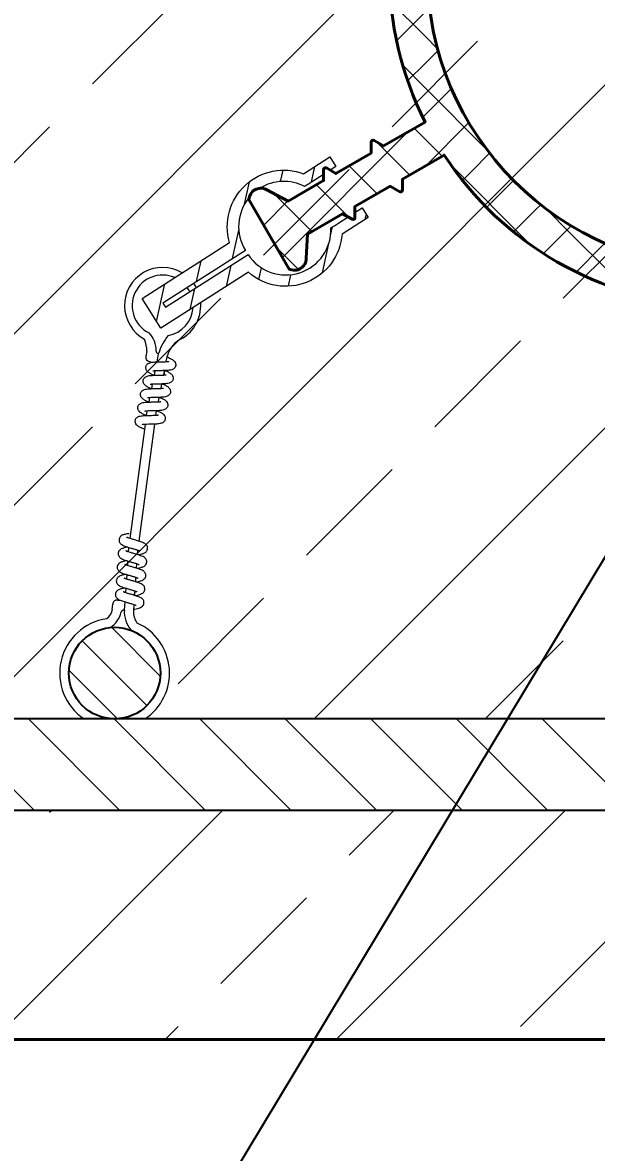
# Model space of a CAD drawing. Header units: millimetres. Extents: x 647 to 146539, y -131215 to 59.
# Drawn here: x 111976.3 to 112051.6, y -6756.7 to -6608.7 of the extents above; entities that cross this region are included whole.
import ezdxf
from ezdxf import colors
from ezdxf.entities.mleader import LeaderData, LeaderLine
from ezdxf.math import Vec2, Vec3

# ---------------------------------------------------------------- set-up
doc = ezdxf.new("R2010")
doc.units = ezdxf.units.MM
for name, color, linetype, lineweight in [('G-Cienka', 4, 'Continuous', 9), ('G-Elementy konstrukcyjne', 1, 'Continuous', 40), ('G-Kreskowanie', 9, 'Continuous', 5)]:
    doc.layers.add(name, color=color, linetype=linetype, lineweight=lineweight)
doc.layers.add('G-Prety', color=1, linetype='Continuous')
doc.styles.add('Arial-GG', font='arial.ttf')
pattern_1 = [(45, (111631.866, -6723.415), (-22.4506, 22.4506), []), (45, (111654.316, -6723.415), (-22.4506, 22.4506), [15.875, -7.9375])]

msp = doc.modelspace()

# ---------------------------------------------------------------- hatches: boundary and pattern name
at = {"layer": 'G-Kreskowanie'}
h = msp.add_hatch(dxfattribs=at)
h.set_pattern_fill('ANSI33', color=256, scale=5, style=0)
h.set_pattern_definition(pattern_1)
h.paths.add_polyline_path([(111791.99, -6503.94), (112344.53, -6503.94), (112344.53, -6699.94), (111791.99, -6699.94)])
h = msp.add_hatch(dxfattribs=at)
h.set_pattern_fill('NET', color=256, scale=1.5, angle=45)
h.set_pattern_definition([(45, (112687.5596, -9734.058), (-3.367596, 3.367596), []), (135, (112687.5596, -9734.058), (-3.367596, -3.367596), [])])
edge = h.paths.add_edge_path()
edge.add_arc((112124.84, -6639.58), 1.58, 184.2276, 295.7724, ccw=False)
edge.add_line((112123.26, -6639.69), (112123.12, -6636.42))
edge.add_line((112123.12, -6636.42), (112118.5, -6633.75))
edge.add_line((112118.5, -6633.75), (112117.25, -6634.47))
edge.add_arc((112117.13, -6634.26), 0.25, 180, 300, ccw=False)
edge.add_line((112116.88, -6634.26), (112116.88, -6632.82))
edge.add_line((112116.88, -6632.82), (112112.26, -6630.15))
edge.add_line((112112.26, -6630.15), (112111.01, -6630.87))
edge.add_arc((112110.88, -6630.65), 0.25, 180, 300, ccw=False)
edge.add_line((112110.63, -6630.65), (112110.63, -6629.21))
edge.add_line((112110.63, -6629.21), (112105.19, -6626.07))
edge.add_arc((112068.39, -6601.94), 44, 273.2572, 326.7428, ccw=False)
edge.add_line((112070.89, -6645.87), (112070.89, -6663.44))
edge.add_arc((112068.39, -6663.44), 2.5, 180, 360, ccw=False)
edge.add_line((112065.89, -6663.44), (112065.89, -6645.87))
edge.add_arc((112068.39, -6601.94), 44, 213.2572, 266.7428, ccw=False)
edge.add_line((112031.6, -6626.07), (112026.15, -6629.21))
edge.add_line((112026.15, -6629.21), (112026.15, -6630.65))
edge.add_arc((112025.9, -6630.65), 0.25, 240, 360, ccw=False)
edge.add_line((112025.78, -6630.87), (112024.53, -6630.15))
edge.add_line((112024.53, -6630.15), (112019.91, -6632.82))
edge.add_line((112019.91, -6632.82), (112019.91, -6634.26))
edge.add_arc((112019.66, -6634.26), 0.25, 240, 360, ccw=False)
edge.add_line((112019.54, -6634.47), (112018.29, -6633.75))
edge.add_line((112018.29, -6633.75), (112013.67, -6636.42))
edge.add_line((112013.67, -6636.42), (112013.53, -6639.6))
edge.add_arc((112011.95, -6639.58), 1.58, 244.2276, 359.2852, ccw=False)
edge.add_line((112011.26, -6641), (112006, -6631.88))
edge.add_arc((112007.57, -6632), 1.58, 64.2276, 175.7724, ccw=False)
edge.add_line((112008.26, -6630.57), (112011.17, -6632.09))
edge.add_line((112011.17, -6632.09), (112015.79, -6629.42))
edge.add_line((112015.79, -6629.42), (112015.79, -6627.98))
edge.add_arc((112016.04, -6627.98), 0.25, 60, 180, ccw=False)
edge.add_line((112016.16, -6627.76), (112017.41, -6628.49))
edge.add_line((112017.41, -6628.49), (112022.03, -6625.82))
edge.add_line((112022.03, -6625.82), (112022.03, -6624.38))
edge.add_arc((112022.28, -6624.38), 0.25, 60, 180, ccw=False)
edge.add_line((112022.41, -6624.16), (112023.65, -6624.88))
edge.add_line((112023.65, -6624.88), (112029.1, -6621.74))
edge.add_arc((112068.39, -6601.94), 44, 153.2572, 206.7428, ccw=False)
edge.add_line((112029.1, -6582.14), (112023.65, -6578.99))
edge.add_line((112023.65, -6578.99), (112022.41, -6579.71))
edge.add_arc((112022.28, -6579.5), 0.25, 180, 300, ccw=False)
edge.add_line((112022.03, -6579.5), (112022.03, -6578.06))
edge.add_line((112022.03, -6578.06), (112017.41, -6575.39))
edge.add_line((112017.41, -6575.39), (112016.16, -6576.11))
edge.add_arc((112016.04, -6575.89), 0.25, 180, 300, ccw=False)
edge.add_line((112015.79, -6575.89), (112015.79, -6574.45))
edge.add_line((112015.79, -6574.45), (112011.17, -6571.79))
edge.add_line((112011.17, -6571.79), (112008.35, -6573.26))
edge.add_arc((112007.57, -6571.88), 1.58, 184.2276, 299.2852, ccw=False)
edge.add_line((112006, -6571.99), (112011.26, -6562.87))
edge.add_arc((112011.95, -6564.3), 1.58, 4.2276, 115.7724, ccw=False)
edge.add_line((112013.53, -6564.18), (112013.67, -6567.46))
edge.add_line((112013.67, -6567.46), (112018.29, -6570.12))
edge.add_line((112018.29, -6570.12), (112019.54, -6569.4))
edge.add_arc((112019.66, -6569.62), 0.25, 0, 120, ccw=False)
edge.add_line((112019.91, -6569.62), (112019.91, -6571.06))
edge.add_line((112019.91, -6571.06), (112024.53, -6573.73))
edge.add_line((112024.53, -6573.73), (112025.78, -6573.01))
edge.add_arc((112025.9, -6573.22), 0.25, 0, 120, ccw=False)
edge.add_line((112026.15, -6573.22), (112026.15, -6574.66))
edge.add_line((112026.15, -6574.66), (112031.6, -6577.81))
edge.add_arc((112068.39, -6601.94), 44, 93.2572, 146.7428, ccw=False)
edge.add_line((112065.89, -6558.01), (112065.89, -6540.44))
edge.add_arc((112068.39, -6540.44), 2.5, 0, 180, ccw=False)
edge.add_line((112070.89, -6540.44), (112070.89, -6558.01))
edge.add_arc((112068.39, -6601.94), 44, 33.2572, 86.7428, ccw=False)
edge.add_line((112105.19, -6577.81), (112110.63, -6574.66))
edge.add_line((112110.63, -6574.66), (112110.63, -6573.22))
edge.add_arc((112110.88, -6573.22), 0.25, 60, 180, ccw=False)
edge.add_line((112111.01, -6573.01), (112112.26, -6573.73))
edge.add_line((112112.26, -6573.73), (112116.88, -6571.06))
edge.add_line((112116.88, -6571.06), (112116.88, -6569.62))
edge.add_arc((112117.13, -6569.62), 0.25, 60, 180, ccw=False)
edge.add_line((112117.25, -6569.4), (112118.5, -6570.12))
edge.add_line((112118.5, -6570.12), (112123.12, -6567.46))
edge.add_line((112123.12, -6567.46), (112123.26, -6564.28))
edge.add_arc((112124.84, -6564.3), 1.58, 64.2276, 179.2852, ccw=False)
edge.add_line((112125.52, -6562.87), (112130.79, -6571.99))
edge.add_arc((112129.21, -6571.88), 1.58, 244.2276, 355.7724, ccw=False)
edge.add_line((112128.53, -6573.3), (112125.62, -6571.79))
edge.add_line((112125.62, -6571.79), (112121, -6574.45))
edge.add_line((112121, -6574.45), (112121, -6575.89))
edge.add_arc((112120.75, -6575.89), 0.25, -120, 0, ccw=False)
edge.add_line((112120.63, -6576.11), (112119.38, -6575.39))
edge.add_line((112119.38, -6575.39), (112114.76, -6578.06))
edge.add_line((112114.76, -6578.06), (112114.76, -6579.5))
edge.add_arc((112114.51, -6579.5), 0.25, -120, 0, ccw=False)
edge.add_line((112114.38, -6579.71), (112113.13, -6578.99))
edge.add_line((112113.13, -6578.99), (112107.69, -6582.14))
edge.add_arc((112068.39, -6601.94), 44, -26.7428, 26.7428, ccw=False)
edge.add_line((112107.69, -6621.74), (112113.13, -6624.88))
edge.add_line((112113.13, -6624.88), (112114.38, -6624.16))
edge.add_arc((112114.51, -6624.38), 0.25, 0, 120, ccw=False)
edge.add_line((112114.76, -6624.38), (112114.76, -6625.82))
edge.add_line((112114.76, -6625.82), (112119.38, -6628.49))
edge.add_line((112119.38, -6628.49), (112120.63, -6627.76))
edge.add_arc((112120.75, -6627.98), 0.25, 0, 120, ccw=False)
edge.add_line((112121, -6627.98), (112121, -6629.42))
edge.add_line((112121, -6629.42), (112125.62, -6632.09))
edge.add_line((112125.62, -6632.09), (112128.44, -6630.62))
edge.add_arc((112129.21, -6632), 1.58, 4.2276, 119.2852, ccw=False)
edge.add_line((112130.79, -6631.88), (112125.52, -6641))
edge = h.paths.add_edge_path(flags=16)
edge.add_arc((112068.39, -6601.94), 39, -25.0222, 87.4426, ccw=False)
edge.add_arc((112068.39, -6601.94), 39, 87.4426, 334.9778, ccw=False)
h = msp.add_hatch(dxfattribs=at)
h.set_pattern_fill('ANSI31', color=256, scale=1.25, angle=32.5049)
h.set_pattern_definition([(77.50492, (110946.5733, -7264.986), (-3.874749, 0.858662), [])])
h.paths.add_polyline_path([(112016.76, -6635.6), (112017.47, -6635.15, 0.103444), (112017.64, -6635.04), (112020.57, -6633.18, 0.103435), (112020.74, -6633.07), (112020.87, -6632.98), (112021.66, -6634.23), (112018.22, -6636.43, -0.618834), (112005.95, -6641.42), (111994.46, -6648.74), (111991.99, -6644.85), (112003.47, -6637.53, -0.618834), (112013.18, -6628.52), (112016.62, -6626.32), (112017.42, -6627.57), (112017.29, -6627.65, 0.103453), (112017.12, -6627.76), (112014.19, -6629.63, 0.103444), (112014.02, -6629.74), (112013.31, -6630.19, 0.761825), (112005.54, -6638.56), (111994.71, -6645.46), (111995.07, -6646.01), (112005.89, -6639.11, 0.761825)])
at = {"layer": 'G-Kreskowanie', "linetype": 'ByBlock', "ltscale": 2}
h = msp.add_hatch(dxfattribs=at)
h.set_pattern_fill('ANSI31', color=256, scale=1.25, angle=90)
h.set_pattern_definition([(135, (108182.6277, -7715.0714), (-2.80633, -2.80633), [])])
h.paths.add_polyline_path([(111988.63, -6687.94, -0.125113), (111988.48, -6687.94, 0.766547), (111985.31, -6699.08, 1), (111991.48, -6688.79, 0.12589)])
at = {"layer": 'G-Kreskowanie'}
h = msp.add_hatch(dxfattribs=at)
h.set_pattern_fill('ANSI31', color=256, scale=2.5, angle=90, style=0)
h.set_pattern_definition([(135, (112687.56, -9734.058), (-5.61266, -5.61266), [])])
h.paths.add_polyline_path([(112344.53, -6711.94), (112344.53, -6699.94), (112071.63, -6699.94), (112060.82, -6711.94)])
h.paths.add_polyline_path([(111964.26, -6699.94), (111791.99, -6699.94), (111791.99, -6711.94), (111953.7, -6711.94)])
h.paths.add_polyline_path([(112031.55, -6699.94), (111964.26, -6699.94), (111953.7, -6711.94), (112020.52, -6711.94)])
h.paths.add_polyline_path([(112060.82, -6711.94), (112071.63, -6699.94), (112031.55, -6699.94), (112020.52, -6711.94)])
h = msp.add_hatch(dxfattribs=at)
h.set_pattern_fill('ANSI33', color=256, scale=5, style=0)
h.set_pattern_definition(pattern_1)
h.paths.add_polyline_path([(112344.53, -6711.94), (111791.99, -6711.94), (111791.99, -6741.94), (112344.53, -6741.94)])

# ---------------------------------------------------------------- linework, layer by layer
at = {"layer": 'G-Cienka'}
for p, q in [((111992.62, -6651.79), (111992.49, -6652.43)), ((111992.96, -6653.13), (111993.33, -6653.21)), ((111993.95, -6653.17), (111994.16, -6652.1)), ((111994.07, -6652.06), (111994.16, -6652.08)), ((111995.17, -6653.13), (111995.33, -6652.33)), ((111993.61, -6654.92), (111993.72, -6654.34)), ((111994.83, -6654.89), (111994.94, -6654.31)), ((111993.26, -6656.68), (111993.37, -6656.1)), ((111994.48, -6656.64), (111994.6, -6656.06)), ((111992.91, -6658.43), (111993.03, -6657.85)), ((111994.13, -6658.4), (111994.25, -6657.82)), ((111992.57, -6660.18), (111992.68, -6659.61)), ((111993.79, -6660.15), (111993.9, -6659.57)), ((111992.41, -6661.36), (111990.37, -6676.29)), ((111993.63, -6661.32), (111991.55, -6676.64)), ((111990.22, -6677.47), (111990.18, -6678.05)), ((111991.39, -6677.81), (111991.35, -6678.4)), ((111990.1, -6679.25), (111990.06, -6679.84)), ((111991.27, -6679.6), (111991.23, -6680.19)), ((111989.98, -6681.03), (111989.94, -6681.62)), ((111991.15, -6681.38), (111991.11, -6681.97)), ((111989.86, -6682.82), (111989.82, -6683.4)), ((111988.77, -6684.38), (111989.15, -6684.4)), ((111991.03, -6683.17), (111990.99, -6683.75)), ((111988.09, -6685.59), (111988.14, -6684.93)), ((111989.57, -6685.7), (111989.66, -6685.7)), ((111989.74, -6684.6), (111989.66, -6685.69)), ((111990.91, -6684.95), (111990.86, -6685.77))]:
    msp.add_line(p, q, dxfattribs=at)
for points in [[(112019.91, -6633.59), (112020.87, -6632.98), (112021.66, -6634.23), (112018.22, -6636.43, -0.618834), (112005.95, -6641.42), (111994.46, -6648.74), (111991.99, -6644.85), (112003.47, -6637.53, -0.618834), (112013.18, -6628.52), (112016.62, -6626.32), (112017.42, -6627.57), (112016.67, -6628.05)], [(112015.79, -6628.61), (112014.19, -6629.63, 0.103444), (112014.02, -6629.74), (112013.31, -6630.19, 0.265629), (112007.44, -6630.42, 0.265629)], [(112006.03, -6631.65, 0.323068), (112005.54, -6638.56), (111994.71, -6645.46), (111995.07, -6646.01), (112005.89, -6639.11, 0.761825), (112016.76, -6635.6), (112017.47, -6635.15, 0.103444), (112017.64, -6635.04), (112019.01, -6634.17)]]:
    msp.add_lwpolyline(points, format="xyb", dxfattribs=at)
for points in [[(111994.94, -6654.31), (111994.83, -6654.89)], [(111993.26, -6656.68), (111993.37, -6656.1)], [(111989.99, -6680.99), (111989.94, -6681.62)], [(111989.98, -6681.03), (111989.94, -6681.62)], [(111991.11, -6681.97), (111991.12, -6681.96)], [(111990.99, -6683.75), (111991.03, -6683.17)]]:
    msp.add_lwpolyline(points, dxfattribs=at)
for centre, radius, start, end in [((111994.69, -6645.79), 5, 59.1757, 241.5346), ((111994.69, -6645.79), 4, 66.6354, 243.5958), ((111994.69, -6645.79), 5, 28.0519, 35.5995), ((111994.69, -6645.79), 4, 26.9355, 36.3743), ((111994.69, -6645.79), 5, 293.563, 4.307), ((111994.69, -6645.79), 5, 293.563, 4.307), ((111994.69, -6645.79), 4, 280.2923, 356.3018), ((111988.59, -6651.73), 4.02, 359.1811, 22.6097), ((111990.78, -6651.56), 3.05, 356.3709, 45.6468), ((112000.9, -6654.13), 7.05, 141.2749, 163.1725), ((111999.07, -6653.47), 3.91, 127.5526, 162.9832), ((111994.12, -6651.77), 0.3, 176.3709, 258.8189), ((111993.07, -6652.55), 0.596, 168.8189, 258.8189), ((111988.73, -6684.97), 0.596, 86.173, 176.173), ((111986.26, -6685.33), 1.85, 307.2812, 352.2025), ((111989.55, -6686), 0.3, 86.173, 168.621), ((111993.24, -6685.93), 3.58, 176.173, 221.9068), ((111993.24, -6685.93), 2.38, 176.173, 216.3405), ((111988.39, -6693.94), 7.2, 98.0913, 236.4427), ((111986.26, -6685.33), 3.05, 300.4639, 348.621), ((111991.53, -6687.13), 0.3, 224.7706, 234.4749), ((111988.39, -6693.94), 7.2, 303.5573, 65.7003), ((111993.18, -6698.02), 0.3, 153.8157, 165.2122)]:
    msp.add_arc(centre, radius, start, end, dxfattribs=at)
for points, knots in [([(111993.53, -6654.92), (111993.5, -6654.91), (111993.36, -6654.85), (111993.08, -6654.71), (111992.78, -6654.53), (111992.59, -6654.31), (111992.49, -6654.11), (111992.46, -6653.9), (111992.52, -6653.67), (111992.64, -6653.49), (111992.8, -6653.36), (111993.02, -6653.26), (111993.28, -6653.21), (111993.58, -6653.18), (111993.95, -6653.16), (111994.29, -6653.16), (111994.67, -6653.15), (111994.98, -6653.15), (111995.26, -6653.13), (111995.42, -6653.11), (111995.48, -6653.1), (111995.51, -6653.1), (111995.51, -6653.09), (111995.52, -6653.09)], [0, 0, 0, 0, 0.083441, 0.487082, 0.89834, 1.158881, 1.3212, 1.565464, 1.78944, 2.004253, 2.209449, 2.413298, 2.709151, 3.005378, 3.300305, 3.83027, 4.023716, 4.446296, 4.766354, 4.864085, 4.919882, 4.944398, 4.948001, 4.948001, 4.948001, 4.948001]), ([(111995.3, -6652.52), (111995.41, -6652.57), (111995.61, -6652.66), (111995.9, -6652.82), (111996.16, -6652.99), (111996.32, -6653.18), (111996.41, -6653.4), (111996.43, -6653.61), (111996.37, -6653.83), (111996.24, -6654.01), (111996.07, -6654.13), (111995.84, -6654.23), (111995.56, -6654.27), (111995.25, -6654.3), (111994.88, -6654.31), (111994.46, -6654.32), (111994.02, -6654.33), (111993.72, -6654.34), (111993.53, -6654.36), (111993.46, -6654.37), (111993.41, -6654.38), (111993.39, -6654.38), (111993.39, -6654.38), (111993.39, -6654.38)], [0, 0, 0, 0, 0.333479, 0.729338, 0.961746, 1.273881, 1.435197, 1.673428, 1.895321, 2.109532, 2.315092, 2.523999, 2.853801, 3.164162, 3.445765, 3.963245, 4.415291, 4.767483, 4.885682, 4.962568, 5.004855, 5.01975, 5.020297, 5.020297, 5.020297, 5.020297]), ([(111995.02, -6654.31), (111995.06, -6654.33), (111995.21, -6654.39), (111995.5, -6654.54), (111995.8, -6654.73), (111995.98, -6654.94), (111996.06, -6655.14), (111996.08, -6655.34), (111996.03, -6655.57), (111995.9, -6655.75), (111995.74, -6655.88), (111995.51, -6655.97), (111995.24, -6656.02), (111994.94, -6656.05), (111994.57, -6656.07), (111994.15, -6656.07), (111993.7, -6656.08), (111993.39, -6656.1), (111993.2, -6656.11), (111993.12, -6656.12), (111993.07, -6656.13), (111993.05, -6656.14), (111993.04, -6656.14), (111993.04, -6656.14)], [0, 0, 0, 0, 0.122735, 0.524819, 0.943427, 1.189412, 1.337039, 1.576824, 1.799424, 2.014208, 2.220439, 2.42738, 2.737017, 3.039771, 3.329328, 3.853685, 4.310999, 4.670327, 4.793109, 4.874891, 4.921533, 4.939604, 4.94091, 4.94091, 4.94091, 4.94091]), ([(111993.18, -6656.68), (111993.15, -6656.67), (111993.01, -6656.6), (111992.74, -6656.47), (111992.43, -6656.28), (111992.24, -6656.07), (111992.15, -6655.87), (111992.12, -6655.65), (111992.17, -6655.43), (111992.29, -6655.24), (111992.46, -6655.11), (111992.67, -6655.02), (111992.93, -6654.96), (111993.23, -6654.94), (111993.6, -6654.92), (111993.94, -6654.91), (111994.32, -6654.91), (111994.64, -6654.9), (111994.92, -6654.88), (111995.07, -6654.87), (111995.13, -6654.86), (111995.16, -6654.85), (111995.17, -6654.85), (111995.17, -6654.85)], [0, 0, 0, 0, 0.083442, 0.487083, 0.898341, 1.158882, 1.321201, 1.565464, 1.78944, 2.004254, 2.209449, 2.413298, 2.709152, 3.005378, 3.300306, 3.83027, 4.023716, 4.446296, 4.766354, 4.864085, 4.919882, 4.944398, 4.948001, 4.948001, 4.948001, 4.948001]), ([(111994.68, -6656.06), (111994.71, -6656.08), (111994.86, -6656.14), (111995.14, -6656.28), (111995.44, -6656.47), (111995.62, -6656.68), (111995.71, -6656.88), (111995.74, -6657.09), (111995.68, -6657.32), (111995.56, -6657.5), (111995.39, -6657.63), (111995.17, -6657.73), (111994.91, -6657.78), (111994.61, -6657.8), (111994.24, -6657.82), (111993.81, -6657.83), (111993.36, -6657.84), (111993.05, -6657.85), (111992.86, -6657.87), (111992.77, -6657.88), (111992.72, -6657.88), (111992.7, -6657.89), (111992.69, -6657.89), (111992.69, -6657.89)], [0, 0, 0, 0, 0.106212, 0.509117, 0.92336, 1.175911, 1.329525, 1.570459, 1.793311, 2.008306, 2.214792, 2.421121, 2.723981, 3.023666, 3.316416, 3.843421, 4.302527, 4.664234, 4.788551, 4.871989, 4.920128, 4.939309, 4.94095, 4.94095, 4.94095, 4.94095]), ([(111992.83, -6658.43), (111992.81, -6658.42), (111992.67, -6658.36), (111992.39, -6658.22), (111992.08, -6658.03), (111991.89, -6657.82), (111991.8, -6657.62), (111991.77, -6657.41), (111991.82, -6657.18), (111991.94, -6657), (111992.11, -6656.87), (111992.33, -6656.77), (111992.59, -6656.72), (111992.88, -6656.69), (111993.26, -6656.67), (111993.59, -6656.67), (111993.98, -6656.66), (111994.29, -6656.65), (111994.57, -6656.64), (111994.73, -6656.62), (111994.78, -6656.61), (111994.81, -6656.61), (111994.82, -6656.6), (111994.82, -6656.6)], [0, 0, 0, 0, 0.083358, 0.487003, 0.898243, 1.158814, 1.321169, 1.565439, 1.789416, 2.00423, 2.209427, 2.413273, 2.709102, 3.005316, 3.300256, 3.830231, 4.023716, 4.446297, 4.766355, 4.864086, 4.919882, 4.944398, 4.948001, 4.948001, 4.948001, 4.948001]), ([(111992.49, -6660.19), (111992.46, -6660.17), (111992.32, -6660.11), (111992.04, -6659.97), (111991.73, -6659.78), (111991.55, -6659.57), (111991.45, -6659.37), (111991.42, -6659.16), (111991.48, -6658.93), (111991.6, -6658.75), (111991.76, -6658.62), (111991.98, -6658.52), (111992.24, -6658.47), (111992.54, -6658.44), (111992.91, -6658.43), (111993.25, -6658.42), (111993.63, -6658.41), (111993.94, -6658.41), (111994.22, -6658.39), (111994.38, -6658.38), (111994.44, -6658.37), (111994.46, -6658.36), (111994.47, -6658.36), (111994.47, -6658.36)], [0, 0, 0, 0, 0.089365, 0.492687, 0.905224, 1.163639, 1.323496, 1.567303, 1.791198, 2.005941, 2.211055, 2.415058, 2.712727, 3.009873, 3.303862, 3.833066, 4.023714, 4.446215, 4.766299, 4.864048, 4.91986, 4.94439, 4.947998, 4.947998, 4.947998, 4.947998]), ([(111994.33, -6657.82), (111994.36, -6657.83), (111994.39, -6657.85), (111994.56, -6657.92), (111994.68, -6657.98), (111994.91, -6658.11), (111995.02, -6658.18), (111995.18, -6658.33), (111995.24, -6658.39), (111995.31, -6658.51), (111995.33, -6658.56), (111995.37, -6658.69), (111995.38, -6658.77), (111995.37, -6658.93), (111995.35, -6659), (111995.29, -6659.13), (111995.25, -6659.2), (111995.16, -6659.3), (111995.1, -6659.34), (111994.98, -6659.41), (111994.92, -6659.44), (111994.76, -6659.49), (111994.66, -6659.51), (111994.47, -6659.54), (111994.37, -6659.55), (111994.17, -6659.56), (111994.07, -6659.57), (111993.8, -6659.58), (111993.62, -6659.58), (111993.29, -6659.59), (111993.13, -6659.59), (111992.85, -6659.6), (111992.73, -6659.6), (111992.58, -6659.61), (111992.53, -6659.62), (111992.47, -6659.63), (111992.44, -6659.63), (111992.4, -6659.64), (111992.38, -6659.64), (111992.36, -6659.64), (111992.35, -6659.65), (111992.35, -6659.65), (111992.35, -6659.65), (111992.35, -6659.65)], [4.98345, 4.98345, 4.98345, 4.98345, 5.002893, 5.002893, 5.084761, 5.084761, 5.183441, 5.183441, 5.239204, 5.239204, 5.269541, 5.269541, 5.314627, 5.314627, 5.355668, 5.355668, 5.396196, 5.396196, 5.438035, 5.438035, 5.485061, 5.485061, 5.55767, 5.55767, 5.621992, 5.621992, 5.677485, 5.677485, 5.767755, 5.767755, 5.845802, 5.845802, 5.915781, 5.915781, 5.94576, 5.94576, 5.971226, 5.971226, 5.99253, 5.99253, 6.009626, 6.009626, 6.015983, 6.015983, 6.015983, 6.015983]), ([(111992.22, -6661.95), (111992.17, -6661.93), (111991.99, -6661.87), (111991.68, -6661.73), (111991.37, -6661.53), (111991.2, -6661.32), (111991.11, -6661.13), (111991.08, -6660.91), (111991.13, -6660.69), (111991.25, -6660.5), (111991.42, -6660.37), (111991.63, -6660.28), (111991.9, -6660.23), (111992.19, -6660.2), (111992.57, -6660.18), (111992.9, -6660.18), (111993.28, -6660.17), (111993.6, -6660.16), (111993.88, -6660.15), (111994.03, -6660.13), (111994.09, -6660.12), (111994.12, -6660.11), (111994.13, -6660.11), (111994.13, -6660.11)], [0, 0, 0, 0, 0.149234, 0.612005, 0.992895, 1.243882, 1.403739, 1.647546, 1.871441, 2.086184, 2.291298, 2.495301, 2.79297, 3.090116, 3.384105, 3.913309, 4.103957, 4.526458, 4.846542, 4.94429, 5.000103, 5.024632, 5.028241, 5.028241, 5.028241, 5.028241]), ([(111993.98, -6659.57), (111994.02, -6659.59), (111994.16, -6659.65), (111994.45, -6659.79), (111994.75, -6659.98), (111994.93, -6660.19), (111995.02, -6660.39), (111995.04, -6660.6), (111994.99, -6660.82), (111994.87, -6661.01), (111994.7, -6661.14), (111994.48, -6661.23), (111994.21, -6661.28), (111993.92, -6661.31), (111993.54, -6661.33), (111993.12, -6661.34), (111992.67, -6661.35), (111992.35, -6661.36), (111992.16, -6661.37), (111992.08, -6661.38), (111992.03, -6661.39), (111992.01, -6661.4), (111992, -6661.4), (111992, -6661.4)], [0, 0, 0, 0, 0.105716, 0.508645, 0.922767, 1.175512, 1.329315, 1.570284, 1.793142, 2.008144, 2.214637, 2.42095, 2.723629, 3.023228, 3.316068, 3.843146, 4.3023, 4.66407, 4.788428, 4.87191, 4.920089, 4.939301, 4.940951, 4.940951, 4.940951, 4.940951]), ([(111990.32, -6675.67), (111990.25, -6675.68), (111990.13, -6675.69), (111989.75, -6675.75), (111989.41, -6675.85), (111989.19, -6676.01), (111989.05, -6676.18), (111988.97, -6676.38), (111988.97, -6676.61), (111989.03, -6676.82), (111989.16, -6676.99), (111989.35, -6677.13), (111989.59, -6677.25), (111989.86, -6677.35), (111990.22, -6677.47), (111990.54, -6677.56), (111990.91, -6677.67), (111991.21, -6677.75), (111991.48, -6677.84), (111991.62, -6677.9), (111991.68, -6677.92), (111991.7, -6677.93), (111991.71, -6677.94), (111991.71, -6677.94)], [0, 0, 0, 0, 0.120191, 0.582962, 0.963852, 1.214839, 1.374696, 1.618503, 1.842398, 2.057141, 2.262255, 2.466259, 2.763927, 3.061073, 3.355062, 3.884266, 4.074914, 4.497415, 4.817499, 4.915248, 4.97106, 4.99559, 4.999198, 4.999198, 4.999198, 4.999198]), ([(111991.43, -6678.42), (111991.47, -6678.42), (111991.62, -6678.39), (111991.93, -6678.33), (111992.28, -6678.23), (111992.51, -6678.07), (111992.64, -6677.9), (111992.72, -6677.71), (111992.73, -6677.47), (111992.66, -6677.27), (111992.53, -6677.1), (111992.34, -6676.95), (111992.1, -6676.83), (111991.82, -6676.73), (111991.46, -6676.61), (111991.05, -6676.49), (111990.62, -6676.37), (111990.32, -6676.28), (111990.14, -6676.21), (111990.06, -6676.18), (111990.02, -6676.16), (111990, -6676.15), (111989.99, -6676.14), (111989.99, -6676.14)], [0, 0, 0, 0, 0.105716, 0.508645, 0.922767, 1.175512, 1.329315, 1.570284, 1.793142, 2.008144, 2.214637, 2.42095, 2.723629, 3.023228, 3.316068, 3.843146, 4.3023, 4.66407, 4.788428, 4.87191, 4.920089, 4.939301, 4.940951, 4.940951, 4.940951, 4.940951]), ([(111990.14, -6677.44), (111990.11, -6677.45), (111989.96, -6677.47), (111989.65, -6677.53), (111989.31, -6677.64), (111989.08, -6677.79), (111988.93, -6677.96), (111988.85, -6678.16), (111988.85, -6678.39), (111988.92, -6678.6), (111989.04, -6678.77), (111989.23, -6678.92), (111989.47, -6679.04), (111989.74, -6679.14), (111990.1, -6679.25), (111990.42, -6679.35), (111990.79, -6679.45), (111991.09, -6679.54), (111991.36, -6679.62), (111991.5, -6679.68), (111991.56, -6679.71), (111991.58, -6679.72), (111991.59, -6679.72), (111991.59, -6679.72)], [0, 0, 0, 0, 0.089365, 0.492687, 0.905224, 1.163639, 1.323496, 1.567303, 1.791198, 2.005941, 2.211055, 2.415058, 2.712727, 3.009873, 3.303862, 3.833066, 4.023714, 4.446215, 4.766299, 4.864048, 4.91986, 4.94439, 4.947998, 4.947998, 4.947998, 4.947998]), ([(111991.31, -6680.21), (111991.34, -6680.2), (111991.38, -6680.2), (111991.56, -6680.17), (111991.69, -6680.14), (111991.95, -6680.07), (111992.08, -6680.04), (111992.27, -6679.94), (111992.34, -6679.89), (111992.44, -6679.79), (111992.47, -6679.75), (111992.54, -6679.64), (111992.57, -6679.56), (111992.6, -6679.41), (111992.61, -6679.33), (111992.58, -6679.19), (111992.56, -6679.12), (111992.49, -6678.99), (111992.45, -6678.93), (111992.35, -6678.83), (111992.3, -6678.79), (111992.16, -6678.7), (111992.07, -6678.66), (111991.89, -6678.58), (111991.8, -6678.55), (111991.61, -6678.48), (111991.51, -6678.45), (111991.26, -6678.37), (111991.08, -6678.32), (111990.76, -6678.23), (111990.61, -6678.19), (111990.35, -6678.11), (111990.23, -6678.07), (111990.08, -6678.02), (111990.04, -6678), (111989.98, -6677.98), (111989.95, -6677.97), (111989.91, -6677.95), (111989.9, -6677.94), (111989.88, -6677.93), (111989.87, -6677.93), (111989.87, -6677.93), (111989.87, -6677.93), (111989.87, -6677.93)], [4.98345, 4.98345, 4.98345, 4.98345, 5.002893, 5.002893, 5.084761, 5.084761, 5.183441, 5.183441, 5.239204, 5.239204, 5.269541, 5.269541, 5.314627, 5.314627, 5.355668, 5.355668, 5.396196, 5.396196, 5.438035, 5.438035, 5.485061, 5.485061, 5.55767, 5.55767, 5.621992, 5.621992, 5.677485, 5.677485, 5.767755, 5.767755, 5.845802, 5.845802, 5.915781, 5.915781, 5.94576, 5.94576, 5.971226, 5.971226, 5.99253, 5.99253, 6.009626, 6.009626, 6.015983, 6.015983, 6.015983, 6.015983]), ([(111990.03, -6679.23), (111990, -6679.23), (111989.84, -6679.26), (111989.54, -6679.32), (111989.2, -6679.42), (111988.96, -6679.57), (111988.82, -6679.74), (111988.73, -6679.94), (111988.73, -6680.17), (111988.79, -6680.38), (111988.92, -6680.55), (111989.1, -6680.7), (111989.34, -6680.82), (111989.62, -6680.92), (111989.98, -6681.04), (111990.3, -6681.13), (111990.67, -6681.23), (111990.97, -6681.32), (111991.24, -6681.41), (111991.38, -6681.47), (111991.44, -6681.49), (111991.46, -6681.5), (111991.47, -6681.51), (111991.47, -6681.51)], [0, 0, 0, 0, 0.083358, 0.487003, 0.898243, 1.158814, 1.321169, 1.565439, 1.789416, 2.00423, 2.209427, 2.413273, 2.709102, 3.005316, 3.300256, 3.830231, 4.023716, 4.446297, 4.766355, 4.864086, 4.919882, 4.944398, 4.948001, 4.948001, 4.948001, 4.948001]), ([(111991.19, -6681.99), (111991.23, -6681.99), (111991.39, -6681.96), (111991.7, -6681.9), (111992.04, -6681.8), (111992.27, -6681.64), (111992.4, -6681.47), (111992.48, -6681.27), (111992.49, -6681.04), (111992.42, -6680.84), (111992.29, -6680.66), (111992.1, -6680.52), (111991.86, -6680.4), (111991.58, -6680.29), (111991.22, -6680.18), (111990.81, -6680.06), (111990.38, -6679.94), (111990.08, -6679.85), (111989.9, -6679.78), (111989.82, -6679.75), (111989.78, -6679.73), (111989.76, -6679.72), (111989.75, -6679.71), (111989.75, -6679.71)], [0, 0, 0, 0, 0.106212, 0.509117, 0.92336, 1.175911, 1.329525, 1.570459, 1.793311, 2.008306, 2.214792, 2.421121, 2.723981, 3.023666, 3.316416, 3.843421, 4.302527, 4.664234, 4.788551, 4.871989, 4.920128, 4.939309, 4.94095, 4.94095, 4.94095, 4.94095]), ([(111989.91, -6681.01), (111989.88, -6681.02), (111989.73, -6681.04), (111989.42, -6681.1), (111989.08, -6681.2), (111988.84, -6681.36), (111988.7, -6681.53), (111988.61, -6681.73), (111988.61, -6681.96), (111988.68, -6682.17), (111988.8, -6682.34), (111988.99, -6682.48), (111989.22, -6682.6), (111989.5, -6682.71), (111989.86, -6682.82), (111990.18, -6682.91), (111990.55, -6683.02), (111990.85, -6683.11), (111991.12, -6683.19), (111991.26, -6683.25), (111991.32, -6683.27), (111991.34, -6683.29), (111991.35, -6683.29), (111991.35, -6683.29)], [0, 0, 0, 0, 0.083442, 0.487083, 0.898341, 1.158882, 1.321201, 1.565464, 1.789441, 2.004254, 2.209449, 2.413298, 2.709152, 3.005378, 3.300306, 3.83027, 4.023716, 4.446296, 4.766354, 4.864085, 4.919882, 4.944398, 4.948001, 4.948001, 4.948001, 4.948001]), ([(111989.79, -6682.8), (111989.76, -6682.8), (111989.61, -6682.83), (111989.3, -6682.88), (111988.96, -6682.99), (111988.72, -6683.14), (111988.58, -6683.31), (111988.49, -6683.51), (111988.49, -6683.74), (111988.56, -6683.95), (111988.68, -6684.12), (111988.87, -6684.27), (111989.11, -6684.39), (111989.38, -6684.49), (111989.74, -6684.6), (111990.06, -6684.7), (111990.43, -6684.8), (111990.73, -6684.89), (111991, -6684.98), (111991.15, -6685.03), (111991.2, -6685.06), (111991.22, -6685.07), (111991.23, -6685.08), (111991.23, -6685.08)], [0, 0, 0, 0, 0.083441, 0.487082, 0.89834, 1.158881, 1.3212, 1.565464, 1.78944, 2.004253, 2.209449, 2.413298, 2.709151, 3.005378, 3.300305, 3.83027, 4.023716, 4.446296, 4.766354, 4.864085, 4.919882, 4.944398, 4.948001, 4.948001, 4.948001, 4.948001]), ([(111991.07, -6683.78), (111991.12, -6683.77), (111991.28, -6683.74), (111991.59, -6683.68), (111991.93, -6683.57), (111992.16, -6683.41), (111992.29, -6683.24), (111992.37, -6683.05), (111992.37, -6682.82), (111992.3, -6682.61), (111992.17, -6682.44), (111991.98, -6682.3), (111991.73, -6682.18), (111991.45, -6682.07), (111991.09, -6681.96), (111990.68, -6681.84), (111990.25, -6681.72), (111989.96, -6681.63), (111989.78, -6681.56), (111989.7, -6681.53), (111989.66, -6681.51), (111989.64, -6681.5), (111989.63, -6681.5), (111989.63, -6681.5)], [0, 0, 0, 0, 0.122735, 0.524819, 0.943427, 1.189412, 1.337039, 1.576824, 1.799424, 2.014208, 2.220439, 2.42738, 2.737017, 3.039771, 3.329328, 3.853685, 4.310999, 4.670327, 4.793109, 4.874891, 4.921533, 4.939604, 4.94091, 4.94091, 4.94091, 4.94091]), ([(111990.87, -6685.57), (111991, -6685.55), (111991.21, -6685.52), (111991.54, -6685.45), (111991.83, -6685.34), (111992.03, -6685.21), (111992.18, -6685.02), (111992.25, -6684.82), (111992.24, -6684.59), (111992.17, -6684.38), (111992.04, -6684.22), (111991.84, -6684.07), (111991.58, -6683.95), (111991.29, -6683.85), (111990.94, -6683.73), (111990.53, -6683.62), (111990.11, -6683.5), (111989.82, -6683.41), (111989.65, -6683.34), (111989.57, -6683.31), (111989.53, -6683.29), (111989.52, -6683.28), (111989.51, -6683.28), (111989.51, -6683.28)], [0, 0, 0, 0, 0.333479, 0.729338, 0.961746, 1.273881, 1.435197, 1.673428, 1.895321, 2.109532, 2.315092, 2.523999, 2.853801, 3.164162, 3.445765, 3.963245, 4.415291, 4.767483, 4.885682, 4.962568, 5.004855, 5.01975, 5.020297, 5.020297, 5.020297, 5.020297])]:
    msp.add_open_spline(points, degree=3, knots=knots, dxfattribs=at)
at = {"layer": 'G-Elementy konstrukcyjne'}
msp.add_line((111791.99, -6741.94), (112344.53, -6741.94), dxfattribs=at)
msp.add_lwpolyline([(112029.39, -6601.94, -1), (112107.39, -6601.94, -1)], format="xyb", close=True, dxfattribs=at)
msp.add_lwpolyline([(112029.1, -6582.14, 0.237706), (112029.1, -6621.74), (112023.65, -6624.88), (112022.41, -6624.16, 0.57735), (112022.03, -6624.38), (112022.03, -6625.82), (112017.41, -6628.49), (112016.16, -6627.76, 0.57735), (112015.79, -6627.98), (112015.79, -6629.42), (112011.17, -6632.09), (112008.26, -6630.57, 0.529164), (112006, -6631.88), (112011.26, -6641, 0.548946), (112013.53, -6639.6), (112013.67, -6636.42), (112018.29, -6633.75), (112019.54, -6634.47, 0.57735), (112019.91, -6634.26), (112019.91, -6632.82), (112024.53, -6630.15), (112025.78, -6630.87, 0.57735), (112026.15, -6630.65), (112026.15, -6629.21), (112031.6, -6626.07, 0.237706), (112065.89, -6645.87)], format="xyb", dxfattribs=at)
at = {"layer": 'G-Prety', "ltscale": 100}
for p, q in [((112344.53, -6699.94), (111791.99, -6699.94)), ((112344.53, -6711.94), (111791.99, -6711.94))]:
    msp.add_line(p, q, dxfattribs=at)
msp.add_circle((111988.39, -6693.94), 6, dxfattribs=at)

# ---------------------------------------------------------------- leaders
at = {"layer": 'G-Cienka', "ltscale": 0.8}
ml = msp.add_multileader_mtext('Standard', dxfattribs=at)
ml.set_content('Rura do rys wymuszonych\\Pnp. BESAFLEX typ S1', color=2, style='Arial-GG')
ml.set_leader_properties(color=4)
ml.build(insert=Vec2(0, 0))
ml.multileader.update_dxf_attribs({"text_left_attachment_type": 5, "text_right_attachment_type": 5, "dogleg_length": 10, "arrow_head_size": 20})
ctx = ml.context
ctx.base_point, ctx.char_height, ctx.arrow_head_size, ctx.landing_gap_size, ctx.plane_origin = Vec3(111627.36, -6822.73), 20, 20, 5, Vec3(110370.03, -7134.82)
ctx.left_attachment, ctx.right_attachment = 5, 5
notes = []
notes.append((ctx, [(0, (1, 1, 0), (111965.89, -6822.73), (-1, 0), 5, [(0, [(112065.89, -6656.8)], 0, [])])]))
ctx.mtext.insert, ctx.mtext.defined_height, ctx.mtext.line_spacing_style, ctx.mtext.flow_direction = Vec3(111632.36, -6762.73), 60, 2, 5
for ctx, leaders in notes:
    for number, flags, end, landing, length, lines in leaders:
        leader = LeaderData()
        leader.index, (leader.has_last_leader_line, leader.has_dogleg_vector, leader.attachment_direction) = number, flags
        leader.last_leader_point, leader.dogleg_vector, leader.dogleg_length = Vec3(end), Vec3(landing), length
        for number, points, colour, breaks in lines:
            line = LeaderLine()
            line.index, line.vertices, line.color, line.breaks = number, Vec3.list(points), colors.encode_raw_color(colour), breaks
            leader.lines.append(line)
        ctx.leaders.append(leader)

doc.saveas('drawing.dxf')
